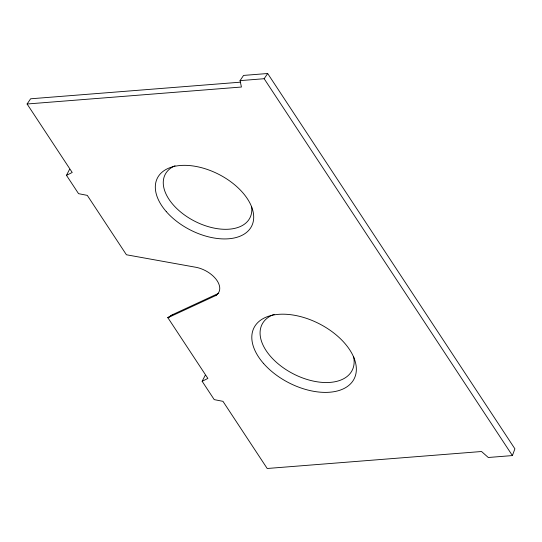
<?xml version="1.0" encoding="UTF-8"?>
<svg xmlns="http://www.w3.org/2000/svg" width="542" height="542" viewBox="0 0 542 542"><rect width="100%" height="100%" fill="white"/><g stroke="black" fill="none" stroke-linecap="round" stroke-linejoin="round"><path stroke-width="0.81" d="M512.407 455.578L514.9 448.817L267.673 73.509L243.561 75.419L240.045 80.629L241.441 87.025L27.1 103.996L72.208 172.478L66.483 175.344L78.556 193.663L87.296 195.384L126.415 254.767L196.787 267.443A22.1 13.055 27.1 0 1 217.112 280.702A22.1 13.055 27.1 0 1 215.404 295.708L167.885 317.72L207.877 378.431L202.152 381.297L214.225 399.617L222.965 401.337L267.199 468.491L481.54 451.513L488.288 457.489L512.407 455.578L264.157 78.719L240.045 80.629M66.483 175.344L69.525 169.402M202.152 381.297L205.194 375.362M27.1 103.996L30.616 98.793L240.736 82.154M264.157 78.719L267.673 73.509M172.756 314.57L167.885 317.72L172.756 314.57L218.744 293.269M215.404 295.708L216.793 294.807M353.58 356.528A50.589 29.878 27.1 0 1 292.341 373.343A50.589 29.878 27.1 0 1 274.184 314.353M251.569 206.461A47.608 28.116 27.1 0 1 193.582 220.628A47.608 28.116 27.1 0 1 175.052 165.73M263.439 363.336A56.205 33.197 27.1 0 0 352.869 380.992A56.205 33.197 27.1 0 0 295.918 315.539A56.205 33.197 27.1 0 0 263.439 363.336M166.279 211.61A52.899 31.246 27.1 0 0 250.438 228.189A52.899 31.246 27.1 0 0 196.787 166.597A52.899 31.246 27.1 0 0 166.279 211.61"/></g></svg>
